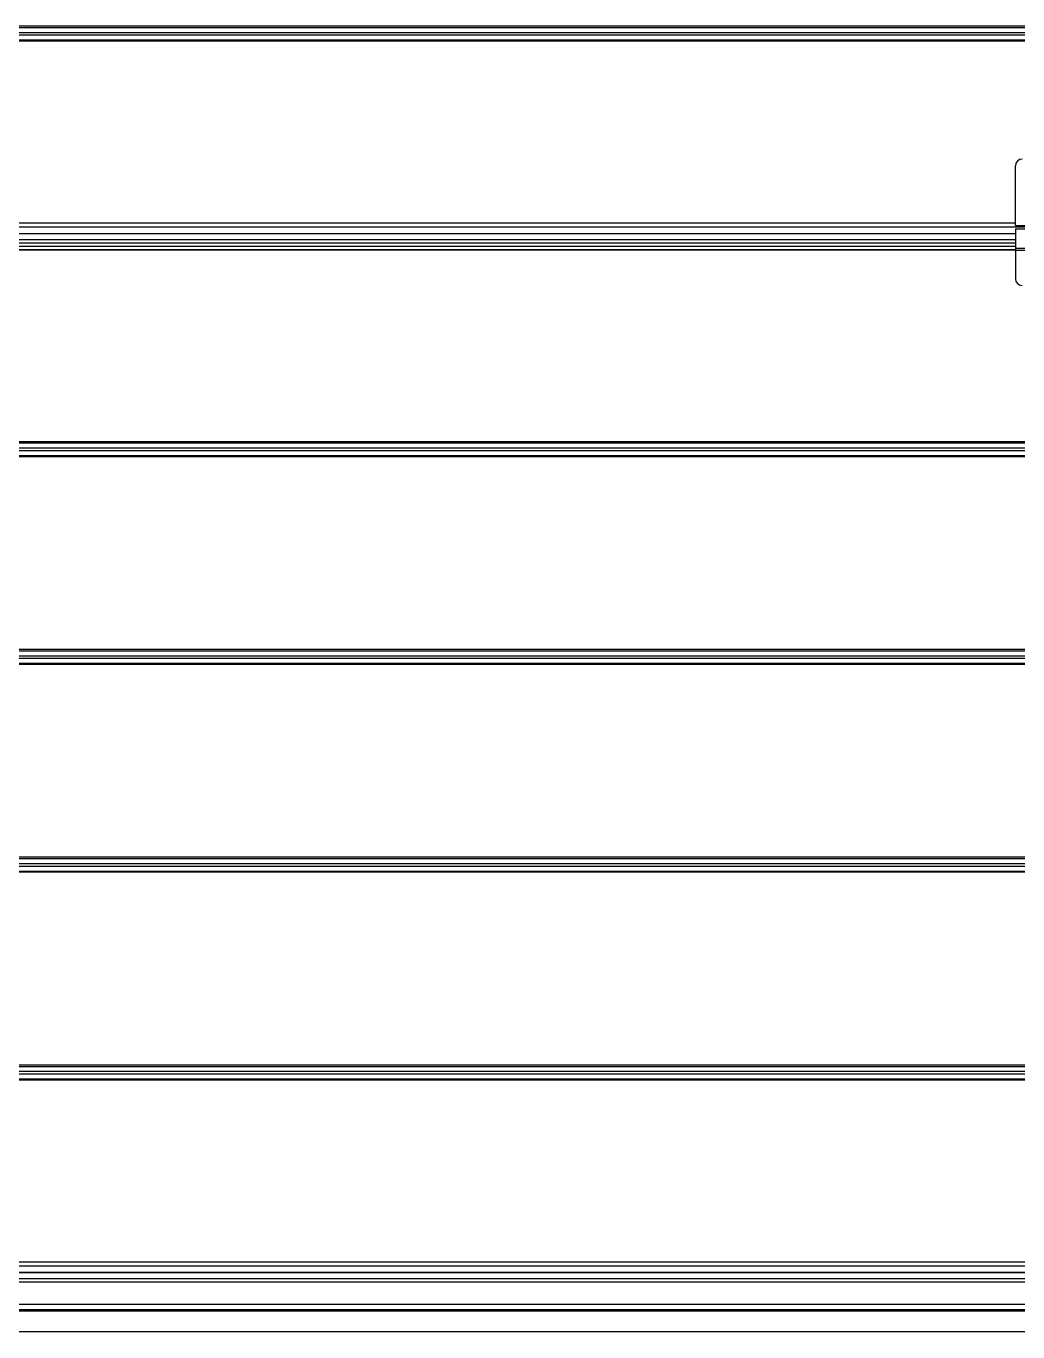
# Model space of a CAD drawing. Header units: millimetres. Extents: x 21899 to 38731, y -5425 to 3612.
# Drawn here: x 31573 to 32170, y -5423 to -4637 of the extents above; entities that cross this region are included whole.
import ezdxf

# ---------------------------------------------------------------- set-up
doc = ezdxf.new("R2010")
doc.units = ezdxf.units.MM

msp = doc.modelspace()

# ---------------------------------------------------------------- linework, layer by layer
at = {"color": 9, "linetype": 'Continuous'}
for p, q in [((32294.1, -4637.45), (31376.6, -4637.45)), ((31376.6, -4638.22), (32294.1, -4638.22)), ((31376.6, -4641.19), (32294.1, -4641.19)), ((31376.6, -4642.74), (32294.1, -4642.74)), ((31376.6, -4645.71), (32294.1, -4645.71)), ((32294.1, -4646.49), (31376.6, -4646.49)), ((32168.9, -4756.04), (31376.6, -4756.04)), ((33231.78, -4758.48), (31376.6, -4758.48)), ((32168.9, -4762.32), (31376.6, -4762.32)), ((32168.9, -4765.97), (31376.6, -4765.97)), ((31376.6, -4769.75), (32168.9, -4769.75)), ((31376.6, -4772.08), (32168.9, -4772.08)), ((32168.9, -4771.09), (32183.4, -4771.09)), ((32168.9, -4772.31), (32183.4, -4772.31)), ((32294.1, -4887.45), (31376.6, -4887.45)), ((31376.6, -4888.22), (32294.1, -4888.22)), ((31376.6, -4891.19), (32294.1, -4891.19)), ((31376.6, -4892.74), (32294.1, -4892.74)), ((31376.6, -4895.71), (32294.1, -4895.71)), ((32294.1, -4896.49), (31376.6, -4896.49)), ((32294.1, -5012.45), (31376.6, -5012.45)), ((31376.6, -5013.22), (32294.1, -5013.22)), ((31376.6, -5016.19), (32294.1, -5016.19)), ((31376.6, -5017.74), (32294.1, -5017.74)), ((31376.6, -5020.71), (32294.1, -5020.71)), ((32294.1, -5021.49), (31376.6, -5021.49)), ((32294.1, -5137.45), (31376.6, -5137.45)), ((31376.6, -5138.22), (32294.1, -5138.22)), ((31376.6, -5141.19), (32294.1, -5141.19)), ((31376.6, -5142.74), (32294.1, -5142.74)), ((31376.6, -5145.71), (32294.1, -5145.71)), ((32294.1, -5146.49), (31376.6, -5146.49)), ((32294.1, -5262.45), (31376.6, -5262.45)), ((31376.6, -5263.22), (32294.1, -5263.22)), ((31376.6, -5266.19), (32294.1, -5266.19)), ((31376.6, -5267.74), (32294.1, -5267.74)), ((31376.6, -5270.71), (32294.1, -5270.71)), ((32294.1, -5271.49), (31376.6, -5271.49)), ((32294.1, -5381.04), (31376.6, -5381.04)), ((32294.1, -5383.48), (31376.6, -5383.48)), ((32294.1, -5387.32), (31376.6, -5387.32)), ((32294.1, -5390.97), (31376.6, -5390.97)), ((34140.86, -5406.47), (31376.6, -5406.47)), ((34087.08, -5406.47), (31418.08, -5406.47))]:
    msp.add_line(p, q, dxfattribs=at)
at = {"color": 7, "linetype": 'Continuous'}
for p, q in [((32168.9, -4757.47), (32168.9, -4721.47)), ((32168.9, -4757.47), (32184.4, -4757.47)), ((32168.9, -4759.47), (32183.4, -4759.47)), ((32168.9, -4759.47), (32168.9, -4789.47)), ((32168.9, -4762.42), (31376.6, -4762.42)), ((32168.9, -4767.97), (31376.6, -4767.97)), ((32168.9, -4772.05), (31376.6, -4772.05)), ((32294.1, -5387.42), (31376.6, -5387.42)), ((34253.9, -5392.97), (31259.9, -5392.97)), ((34087.08, -5392.97), (31418.08, -5392.97)), ((30976.43, -5410.39), (34576.43, -5410.39)), ((34157.4, -5409.74), (31325.4, -5409.74)), ((33160.16, -5422.97), (31376.6, -5422.97))]:
    msp.add_line(p, q, dxfattribs=at)
for p, q in [((34251.9, -5410.47), (31261.9, -5410.47)), ((34087.08, -5410.47), (31418.08, -5410.47))]:
    msp.add_line(p, q)
for centre, start, end in [((32172.9, -4721.47), 90, 180), ((32172.9, -4789.47), 180, 270)]:
    msp.add_arc(centre, 4, start, end, dxfattribs=at)

doc.saveas('drawing.dxf')
